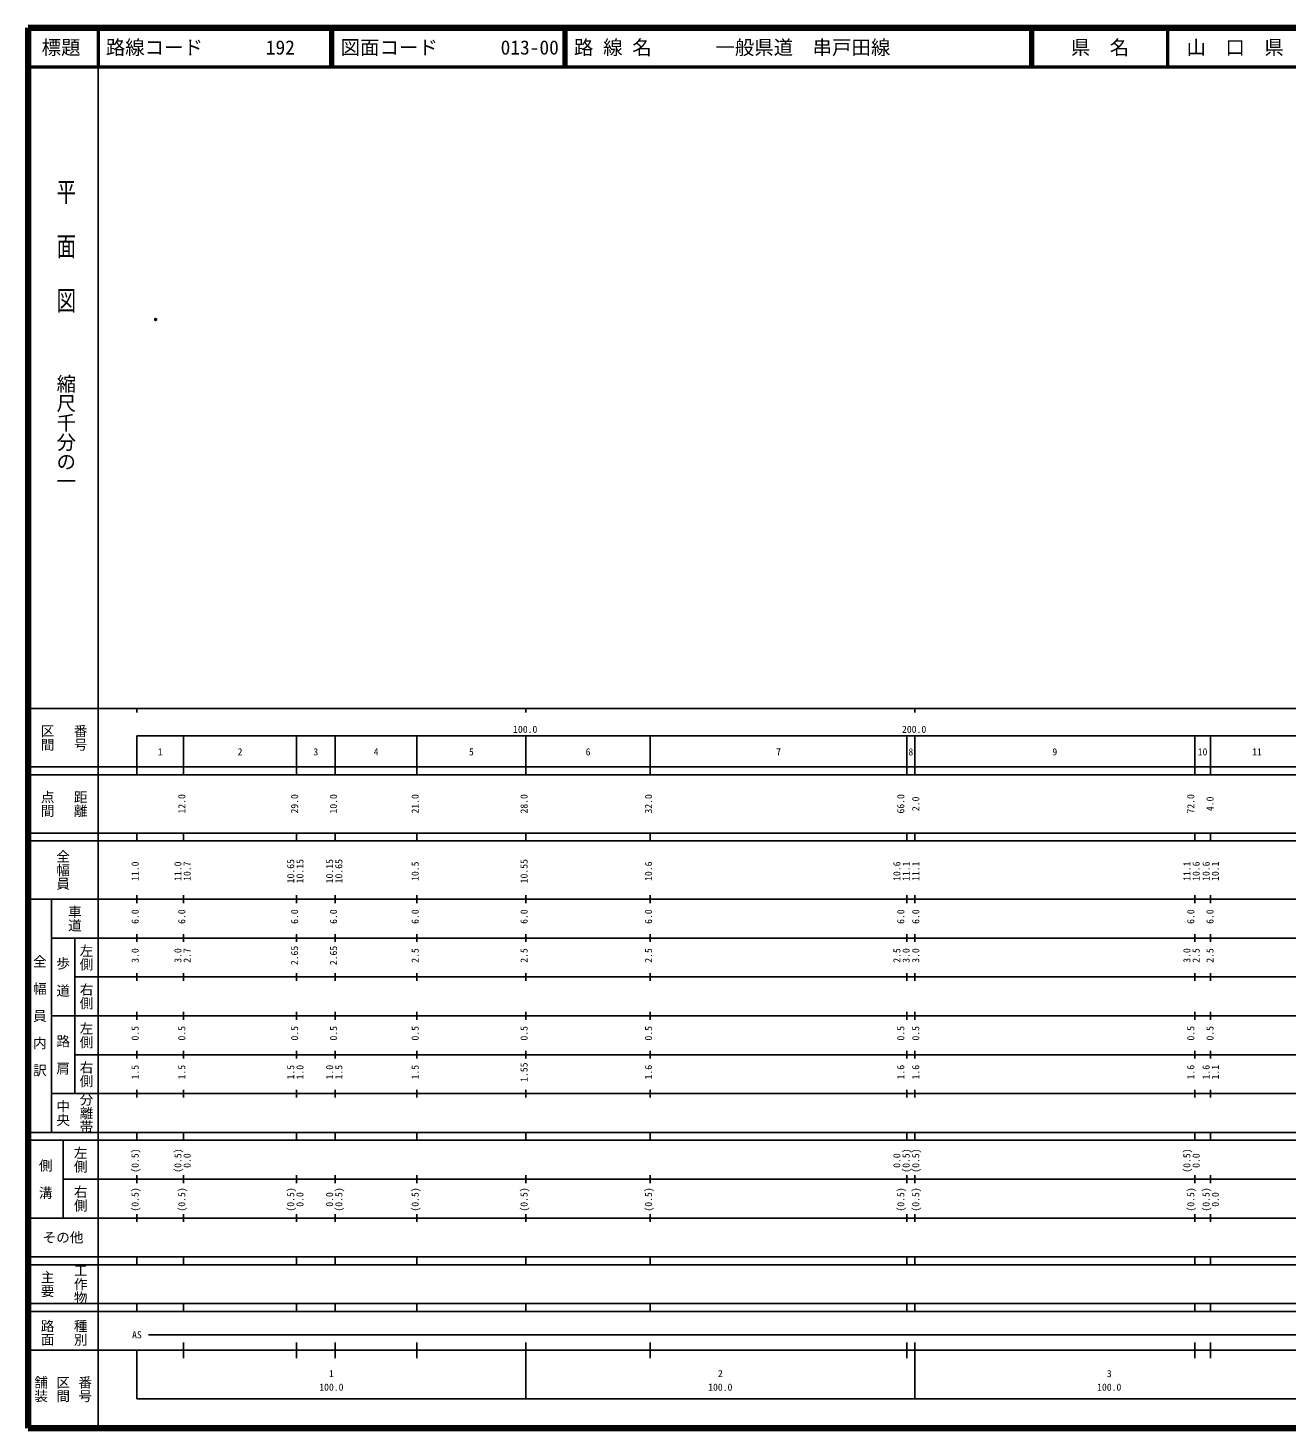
# Model space of a CAD drawing. Units: millimetres on the paper. Extents: x 40 to 680, y 20 to 380.
# Drawn here: x 40 to 363.7, y 20 to 380 of the extents above; entities that cross this region are included whole.
import ezdxf
from ezdxf.enums import TextEntityAlignment as Align

# ---------------------------------------------------------------- set-up
doc = ezdxf.new("R2010")
doc.units = ezdxf.units.MM
doc.header["$PDMODE"] = 32
doc.header["$PDSIZE"] = 0.5
doc.layers.add('M-OTRS', color=6, linetype='Continuous')
doc.layers.add('M-TTL-TXT', color=7, linetype='Continuous')
for name, color, linetype, lineweight in [('M-TTL', 2, 'Continuous', 140), ('M-TTL-BAND', 7, 'Continuous', 25), ('M-TTL-LINE', 7, 'Continuous', 50)]:
    doc.layers.add(name, color=color, linetype=linetype, lineweight=lineweight)
doc.styles.add('@ＭＳ ゴシック', font='')
doc.styles.add('ＭＳ ゴシック', font='')
doc.styles.get('@ＭＳ ゴシック').set_extended_font_data('@MS Gothic')
doc.styles.get('ＭＳ ゴシック').set_extended_font_data('MS Gothic')

msp = doc.modelspace()

# ---------------------------------------------------------------- linework, layer by layer
at = {"layer": 'M-OTRS'}
msp.add_point((72.823, 305.045), dxfattribs=at)
at = {"layer": 'M-TTL'}
for p, q in [((40, 380), (40, 20)), ((680, 380), (40, 380)), ((40, 20), (680, 20))]:
    msp.add_line(p, q, dxfattribs=at)
at = {"layer": 'M-TTL-BAND'}
for p, q in [((58, 370), (58, 20)), ((40, 205), (579, 205)), ((68, 205), (68, 204)), ((168, 205), (168, 204)), ((268, 205), (268, 204)), ((68, 198), (579, 198)), ((68, 198), (68, 188)), ((80, 188), (80, 198)), ((109, 188), (109, 198)), ((119, 188), (119, 198)), ((140, 188), (140, 198)), ((168, 188), (168, 198)), ((200, 188), (200, 198)), ((266, 188), (266, 198)), ((268, 188), (268, 198)), ((340, 188), (340, 198)), ((344, 188), (344, 198)), ((40, 190), (579, 190)), ((40, 188), (579, 188)), ((40, 173), (579, 173)), ((68, 171), (68, 173)), ((80, 171), (80, 173)), ((109, 171), (109, 173)), ((119, 171), (119, 173)), ((140, 171), (140, 173)), ((168, 171), (168, 173)), ((200, 171), (200, 173)), ((266, 171), (266, 173)), ((268, 171), (268, 173)), ((340, 171), (340, 173)), ((344, 171), (344, 173)), ((40, 171), (579, 171)), ((40, 156), (579, 156)), ((46, 96), (46, 156)), ((68, 155), (68, 157)), ((80, 155), (80, 157)), ((109, 155), (109, 157)), ((119, 155), (119, 157)), ((140, 155), (140, 157)), ((168, 155), (168, 157)), ((200, 155), (200, 157)), ((266, 155), (266, 157)), ((268, 155), (268, 157)), ((340, 155), (340, 157)), ((344, 155), (344, 157)), ((46, 146), (579, 146)), ((52, 146), (52, 106)), ((68, 145), (68, 147)), ((80, 145), (80, 147)), ((109, 145), (109, 147)), ((119, 145), (119, 147)), ((140, 145), (140, 147)), ((168, 145), (168, 147)), ((200, 145), (200, 147)), ((266, 145), (266, 147)), ((268, 145), (268, 147)), ((340, 145), (340, 147)), ((344, 145), (344, 147)), ((68, 135), (68, 137)), ((80, 135), (80, 137)), ((109, 135), (109, 137)), ((119, 135), (119, 137)), ((140, 135), (140, 137)), ((168, 135), (168, 137)), ((200, 135), (200, 137)), ((266, 135), (266, 137)), ((268, 135), (268, 137)), ((340, 135), (340, 137)), ((344, 135), (344, 137)), ((52, 136), (579, 136)), ((46, 126), (579, 126)), ((68, 125), (68, 127)), ((80, 125), (80, 127)), ((109, 125), (109, 127)), ((119, 125), (119, 127)), ((140, 125), (140, 127)), ((168, 125), (168, 127)), ((200, 125), (200, 127)), ((266, 125), (266, 127)), ((268, 125), (268, 127)), ((340, 125), (340, 127)), ((344, 125), (344, 127)), ((52, 116), (579, 116)), ((68, 115), (68, 117)), ((80, 115), (80, 117)), ((109, 115), (109, 117)), ((119, 115), (119, 117)), ((140, 115), (140, 117)), ((168, 115), (168, 117)), ((200, 115), (200, 117)), ((266, 115), (266, 117)), ((268, 115), (268, 117)), ((340, 115), (340, 117)), ((344, 115), (344, 117)), ((46, 106), (579, 106)), ((68, 105), (68, 107)), ((80, 105), (80, 107)), ((109, 105), (109, 107)), ((119, 105), (119, 107)), ((140, 105), (140, 107)), ((168, 105), (168, 107)), ((200, 105), (200, 107)), ((266, 105), (266, 107)), ((268, 105), (268, 107)), ((340, 105), (340, 107)), ((344, 105), (344, 107)), ((40, 96), (579, 96)), ((40, 94), (579, 94)), ((49, 94), (49, 74)), ((68, 94), (68, 96)), ((80, 94), (80, 96)), ((109, 94), (109, 96)), ((119, 94), (119, 96)), ((140, 94), (140, 96)), ((168, 94), (168, 96)), ((200, 94), (200, 96)), ((266, 94), (266, 96)), ((268, 94), (268, 96)), ((340, 94), (340, 96)), ((344, 94), (344, 96)), ((49, 84), (579, 84)), ((68, 83), (68, 85)), ((80, 83), (80, 85)), ((109, 83), (109, 85)), ((119, 83), (119, 85)), ((140, 83), (140, 85)), ((168, 83), (168, 85)), ((200, 83), (200, 85)), ((266, 83), (266, 85)), ((268, 83), (268, 85)), ((340, 83), (340, 85)), ((344, 83), (344, 85)), ((40, 74), (579, 74)), ((68, 73), (68, 75)), ((80, 73), (80, 75)), ((109, 73), (109, 75)), ((119, 73), (119, 75)), ((140, 73), (140, 75)), ((168, 73), (168, 75)), ((200, 73), (200, 75)), ((266, 73), (266, 75)), ((268, 73), (268, 75)), ((340, 73), (340, 75)), ((344, 73), (344, 75)), ((40, 64), (579, 64)), ((40, 62), (579, 62)), ((68, 62), (68, 64)), ((80, 62), (80, 64)), ((109, 62), (109, 64)), ((119, 62), (119, 64)), ((140, 62), (140, 64)), ((168, 62), (168, 64)), ((200, 62), (200, 64)), ((266, 62), (266, 64)), ((268, 62), (268, 64)), ((340, 62), (340, 64)), ((344, 62), (344, 64)), ((40, 52), (579, 52)), ((68, 50), (68, 52)), ((80, 50), (80, 52)), ((109, 50), (109, 52)), ((119, 50), (119, 52)), ((140, 50), (140, 52)), ((168, 50), (168, 52)), ((200, 50), (200, 52)), ((266, 50), (266, 52)), ((268, 50), (268, 52)), ((340, 50), (340, 52)), ((344, 50), (344, 52)), ((40, 50), (579, 50)), ((71, 44), (486, 44)), ((40, 40), (579, 40)), ((68, 40), (68, 27.5)), ((80, 38), (80, 42)), ((109, 38), (109, 42)), ((119, 38), (119, 42)), ((140, 38), (140, 42)), ((168, 27.5), (168, 42)), ((200, 38), (200, 42)), ((266, 38), (266, 42)), ((268, 27.5), (268, 42)), ((340, 38), (340, 42)), ((344, 38), (344, 42)), ((68, 27.5), (579, 27.5))]:
    msp.add_line(p, q, dxfattribs=at)
at = {"layer": 'M-TTL-LINE'}
for p, q in [((58, 380), (58, 370)), ((117.75, 380), (117.75, 370)), ((118.25, 380), (118.25, 370)), ((177.75, 380), (177.75, 370)), ((178.25, 380), (178.25, 370)), ((297.75, 380), (297.75, 370)), ((298.25, 380), (298.25, 370)), ((333, 380), (333, 370)), ((40, 370), (680, 370))]:
    msp.add_line(p, q, dxfattribs=at)

# ---------------------------------------------------------------- texts
at = {"layer": 'M-TTL-BAND', "style": '@ＭＳ ゴシック', "width": 1.4}
msp.add_text('平  面  図', height=3.666, rotation=270, dxfattribs=at).set_placement((49.777, 306.475), align=Align.MIDDLE_RIGHT)
at = {"layer": 'M-TTL-BAND', "style": '@ＭＳ ゴシック'}
msp.add_text('縮尺千分の一', height=3.666, rotation=270, dxfattribs=at).set_placement((49.777, 261.03), align=Align.MIDDLE_RIGHT)
for s, p in [('区間', (45, 197.5)), ('番号', (53.5, 197.5)), ('点間', (45, 180.5)), ('距離', (53.5, 180.5)), ('全幅員', (49, 163.5)), ('車道', (52, 151)), ('左側', (55, 141)), ('全\u3000幅\u3000員\u3000内\u3000訳', (43, 126)), ('歩\u3000道', (49, 136)), ('右側', (55, 131)), ('左側', (55, 121)), ('路\u3000肩', (49, 116)), ('右側', (55, 111)), ('分離帯', (55, 101)), ('中央', (49, 101)), ('左側', (53.5, 89)), ('側\u3000溝', (44.5, 84)), ('右側', (53.5, 79)), ('工作物', (53.5, 57)), ('主要', (45, 57)), ('路面', (45, 44.5)), ('種別', (53.5, 44.5)), ('舗装', (43.333, 30)), ('区間', (49, 30)), ('番号', (54.667, 30))]:
    msp.add_text(s, height=2.566, rotation=270, dxfattribs=at).set_placement(p, align=Align.MIDDLE_CENTER)
at = {"layer": 'M-TTL-BAND', "style": 'ＭＳ ゴシック'}
for s, p in [('100.0', (167.844, 198.195)), ('200.0', (267.844, 198.195)), ('1', (74, 192.405)), ('2', (94.5, 192.405)), ('3', (114, 192.405)), ('4', (129.5, 192.405)), ('5', (154, 192.405)), ('6', (184, 192.405)), ('7', (233, 192.405)), ('8', (267, 192.405)), ('9', (304, 192.405)), ('10', (342, 192.405)), ('11', (356, 192.405)), ('AS', (68, 42.5)), ('1', (118, 32.523)), ('2', (218, 32.523)), ('3', (318, 32.523)), ('100.0', (118, 29.033)), ('100.0', (218, 29.033)), ('100.0', (318, 29.033))]:
    msp.add_text(s, height=1.833, dxfattribs=at).set_placement(p, align=Align.BOTTOM_CENTER)
for s, p in [('12.0', (81, 180.5)), ('29.0', (110, 180.5)), ('10.0', (120, 180.5)), ('21.0', (141, 180.5)), ('28.0', (169, 180.5)), ('32.0', (201, 180.5)), ('66.0', (265.86, 180.5)), ('2.0', (269.706, 180.5)), ('72.0', (340.43, 180.5)), ('4.0', (345.365, 180.5)), ('10.65', (109, 163.174)), ('10.15', (111.37, 163.174)), ('10.15', (119, 163.174)), ('10.65', (121.37, 163.174)), ('10.55', (169, 163.174)), ('11.0', (69, 163.174)), ('11.0', (80, 163.174)), ('10.7', (82.37, 163.174)), ('10.5', (141, 163.174)), ('10.6', (201, 163.174)), ('10.6', (264.86, 163.174)), ('11.1', (267.23, 163.174)), ('11.1', (269.706, 163.174)), ('11.1', (339.43, 163.174)), ('10.6', (341.8, 163.174)), ('10.6', (344.365, 163.174)), ('10.1', (346.735, 163.174)), ('6.0', (69, 151.5)), ('6.0', (81, 151.5)), ('6.0', (110, 151.5)), ('6.0', (120, 151.5)), ('6.0', (141, 151.5)), ('6.0', (169, 151.5)), ('6.0', (201, 151.5)), ('6.0', (265.86, 151.5)), ('6.0', (269.706, 151.5)), ('6.0', (340.43, 151.5)), ('6.0', (345.365, 151.5)), ('3.0', (69, 141.5)), ('3.0', (80, 141.5)), ('2.7', (82.37, 141.5)), ('2.65', (110, 141.5)), ('2.65', (120, 141.5)), ('2.5', (141, 141.5)), ('2.5', (169, 141.5)), ('2.5', (201, 141.5)), ('2.5', (264.86, 141.5)), ('3.0', (267.23, 141.5)), ('3.0', (269.706, 141.5)), ('3.0', (339.43, 141.5)), ('2.5', (341.8, 141.5)), ('2.5', (345.365, 141.5)), ('0.5', (69, 121.5)), ('0.5', (81, 121.5)), ('0.5', (110, 121.5)), ('0.5', (120, 121.5)), ('0.5', (141, 121.5)), ('0.5', (169, 121.5)), ('0.5', (201, 121.5)), ('0.5', (265.86, 121.5)), ('0.5', (269.706, 121.5)), ('0.5', (340.43, 121.5)), ('0.5', (345.365, 121.5)), ('1.5', (69, 111.5)), ('1.5', (81, 111.5)), ('1.5', (109, 111.5)), ('1.0', (111.37, 111.5)), ('1.0', (119, 111.5)), ('1.5', (121.37, 111.5)), ('1.5', (141, 111.5)), ('1.55', (169, 111.5)), ('1.6', (201, 111.5)), ('1.6', (265.86, 111.5)), ('1.6', (269.706, 111.5)), ('1.6', (340.43, 111.5)), ('1.6', (344.365, 111.5)), ('1.1', (346.735, 111.5)), ('(0.5)', (69, 88.764)), ('(0.5)', (80, 88.764)), ('0.0', (82.37, 88.764)), ('0.0', (264.86, 88.764)), ('(0.5)', (267.23, 88.764)), ('(0.5)', (269.706, 88.764)), ('(0.5)', (339.43, 88.764)), ('0.0', (341.8, 88.764)), ('(0.5)', (69, 78.764)), ('(0.5)', (81, 78.764)), ('(0.5)', (109, 78.764)), ('0.0', (111.37, 78.764)), ('0.0', (119, 78.764)), ('(0.5)', (121.37, 78.764)), ('(0.5)', (141, 78.764)), ('(0.5)', (169, 78.764)), ('(0.5)', (201, 78.764)), ('(0.5)', (265.86, 78.764)), ('(0.5)', (269.706, 78.764)), ('(0.5)', (340.43, 78.764)), ('(0.5)', (344.365, 78.764)), ('0.0', (346.735, 78.764))]:
    msp.add_text(s, height=1.833, rotation=90, dxfattribs=at).set_placement(p, align=Align.BOTTOM_CENTER)
msp.add_text('その他', height=2.566, dxfattribs=at).set_placement((49, 69), align=Align.MIDDLE_CENTER)
at = {"layer": 'M-TTL-TXT', "style": 'ＭＳ ゴシック'}
for s, p in [('標題', (48.5, 375)), ('県\u3000名', (315.625, 375)), ('山\u3000口\u3000県', (350.375, 375))]:
    msp.add_text(s, height=3.666, dxfattribs=at).set_placement(p, align=Align.MIDDLE_CENTER)
for s, p in [('路線コード', (60, 375)), ('192', (101.142, 375)), ('図面コード', (120.38, 375)), ('013-00', (161.521, 375)), ('路 線 名', (180.38, 375)), ('一般県道\u3000串戸田線', (216.734, 375))]:
    msp.add_text(s, height=3.666, dxfattribs=at).set_placement(p, align=Align.MIDDLE_LEFT)

doc.saveas('drawing.dxf')
